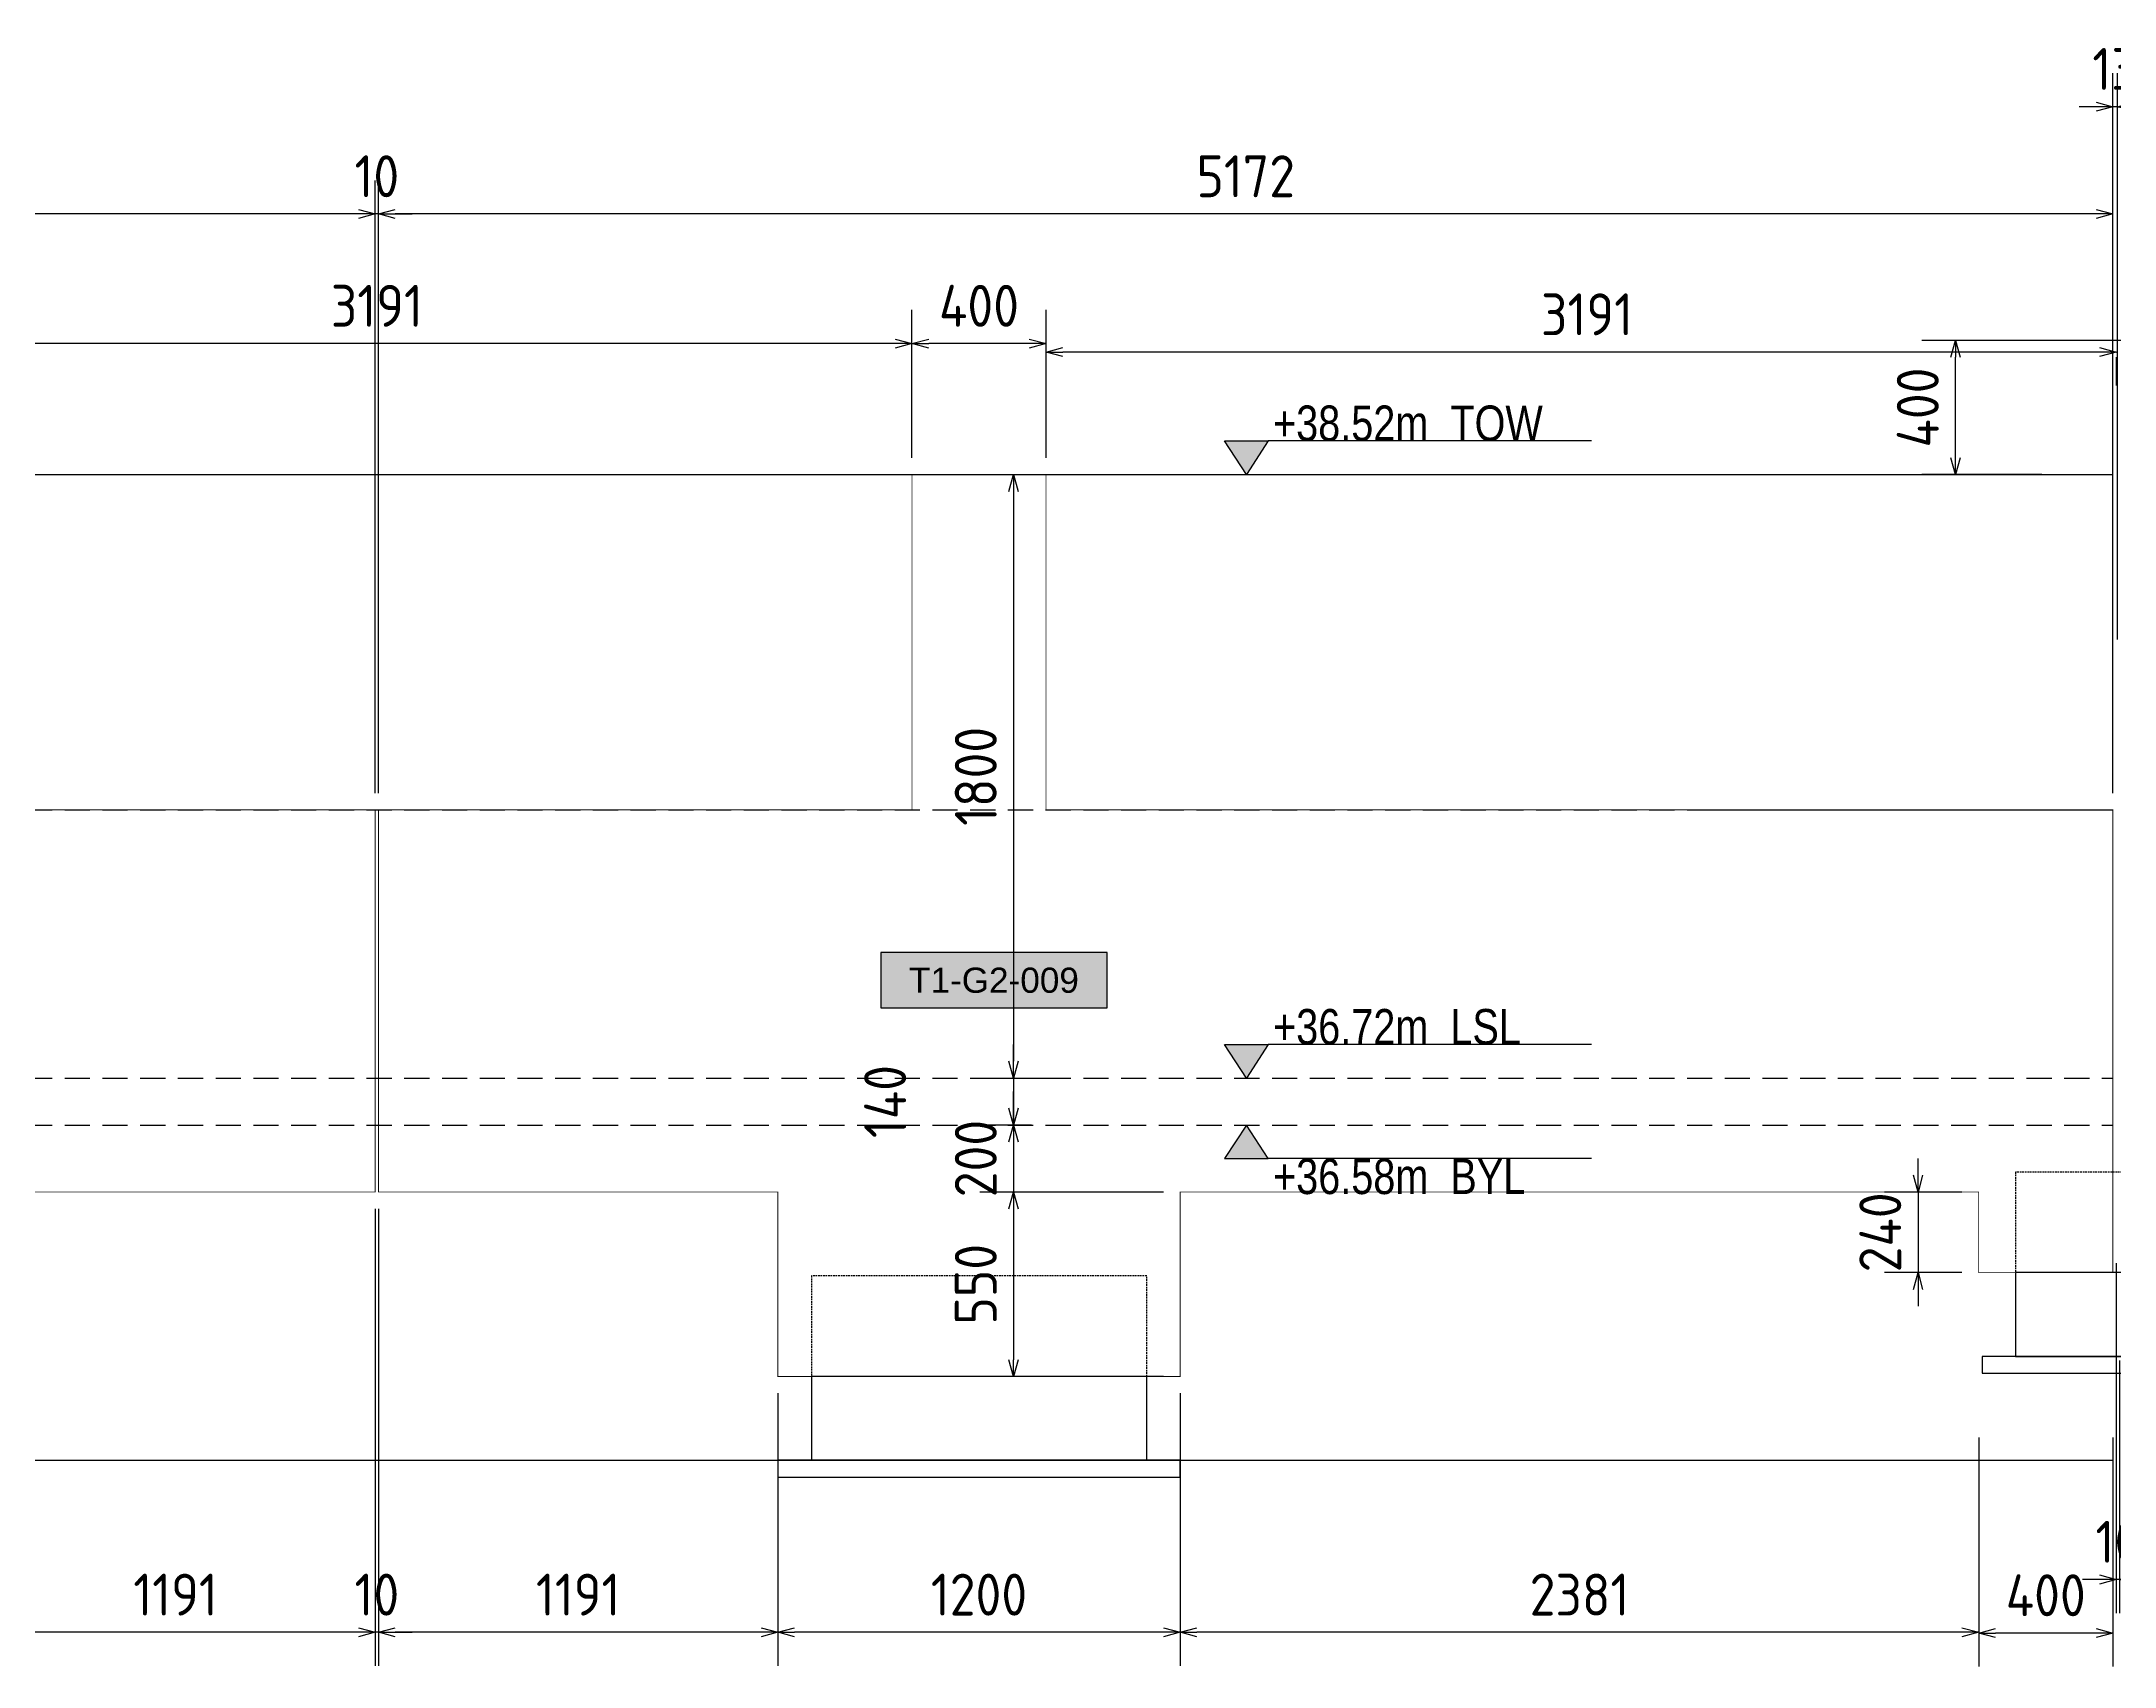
# Model space of a CAD drawing. Header units: centimetres. Extents: x -6122352 to 6876996, y -1694241 to 2592194.
# Drawn here: x 3296408 to 3302590, y 116263 to 121110 of the extents above; entities that cross this region are included whole.
import ezdxf
from ezdxf.enums import TextEntityAlignment as Align

# ---------------------------------------------------------------- set-up
doc = ezdxf.new("R2010")
doc.units = ezdxf.units.CM
doc.header["$MEASUREMENT"] = 0
doc.header["$PDMODE"] = 66
doc.header["$PDSIZE"] = 100
for name, pattern in [('23585-XR-AR-END-SETTING OUT PLAN$0$HIDDEN', [0.375, 0.25, -0.125]), ('CENTER', [2, 1.25, -0.25, 0.25, -0.25]), ('DASHED2', [0.375, 0.25, -0.125])]:
    doc.linetypes.add(name, pattern=pattern)
doc.layers.get('Defpoints').update_dxf_attribs({"color": 255, "linetype": 'CENTER'})
for name, color, linetype in [('00-MI-DIM', 7, 'Continuous'), ('@MI-TYPE-01', 30, 'Continuous'), ('@MI-TYPE-02', 6, 'Continuous'), ('JML-Dimension', 1, 'Continuous'), ('PANEL-TAGS', 7, 'Continuous'), ('SECTION', 130, 'Continuous')]:
    doc.layers.add(name, color=color, linetype=linetype)
doc.styles.add('PANELTAG_STYLE', font='arial.ttf')
doc.styles.add('Schueco-BEMSTIL', font='isocpeur.ttf', dxfattribs={"width": 0.9})
doc.styles.add('txt-Pisa-std', font='arial.ttf', dxfattribs={"width": 0.8})
doc.dimstyles.new('MI- JWC-TXT-2.5 MM', dxfattribs={"dimscale": 1.5, "dimtxt": 2.5, "dimasz": 1, "dimexe": 2, "dimexo": 1, "dimgap": 1, "dimtad": 1, "dimdec": 0, "dimdsep": 46, "dimtxsty": 'Schueco-BEMSTIL', "dimblk": 'OPEN30', "dimcen": 0, "dimdle": 2, "dimclrd": 140, "dimclre": 8, "dimclrt": 40, "dimadec": 0, "dimazin": 2, "dimtfac": 1, "dimtdec": 0, "dimtix": 1, "dimtmove": 2, "dimatfit": 3, "dimldrblk": 'OPEN', "dimfxl": 2, "dimlwd": -1, "dimlwe": -1, "dimarcsym": 0})

# ---------------------------------------------------------------- blocks, each defined once
blk = doc.blocks.new('*U1147')
at = {"layer": 'JML-Dimension'}
h = blk.add_hatch(color=10, dxfattribs=at)
h.dxf.hatch_style = 1
h.paths.add_polyline_path([(0, 0), (-1.54, 2.37), (1.54, 2.37)])
blk.add_line((24.31, 2.37), (1.54, 2.37), dxfattribs=at)
blk.add_lwpolyline([(0, 0), (-1.54, 2.37), (1.54, 2.37), (0, 0)], dxfattribs=at)
at = {"color": 5, "style": 'txt-Pisa-std', "width": 0.8}
blk.add_attdef('+0.0', text='', height=2.5, dxfattribs=at).set_placement((1.87, 2.37), align=Align.BOTTOM_LEFT)
blk = doc.blocks.new('*U1142')
at = {"layer": 'JML-Dimension'}
h = blk.add_hatch(color=10, dxfattribs=at)
h.dxf.hatch_style = 1
h.paths.add_polyline_path([(0, 0), (-1.54, 2.37), (1.54, 2.37)])
blk.add_line((24.31, 2.37), (1.54, 2.37), dxfattribs=at)
blk.add_lwpolyline([(0, 0), (-1.54, 2.37), (1.54, 2.37), (0, 0)], dxfattribs=at)
at = {"color": 5, "style": 'txt-Pisa-std', "width": 0.8}
blk.add_attdef('+0.0', text='', height=2.5, dxfattribs=at).set_placement((1.87, 2.37), align=Align.BOTTOM_LEFT)
blk = doc.blocks.new('*U1143')
at = {"layer": 'JML-Dimension'}
h = blk.add_hatch(color=10, dxfattribs=at)
h.dxf.hatch_style = 1
h.paths.add_polyline_path([(0, 0), (-1.54, 2.37), (1.54, 2.37)])
blk.add_line((24.31, 2.37), (1.54, 2.37), dxfattribs=at)
blk.add_lwpolyline([(0, 0), (-1.54, 2.37), (1.54, 2.37), (0, 0)], dxfattribs=at)
at = {"color": 5, "style": 'txt-Pisa-std', "width": 0.8}
blk.add_attdef('+0.0', text='', height=2.5, dxfattribs=at).set_placement((1.87, 2.37), align=Align.BOTTOM_LEFT)
blk = doc.blocks.new('T1-FOOTING ELEVATION')
at = {"color": 9}
blk.add_lwpolyline([(-600, -250), (600, -250), (600, -300), (-600, -300)], close=True, dxfattribs=at)
at = {"layer": '@MI-TYPE-01', "color": 114, "linetype": '23585-XR-AR-END-SETTING OUT PLAN$0$HIDDEN', "ltscale": 20, "true_color": 0x139b48}
blk.add_lwpolyline([(-500, 0), (-500, 300), (500, 300), (500, 0)], dxfattribs=at)
at = {"layer": '@MI-TYPE-01', "color": 114, "true_color": 0x139b48}
blk.add_lwpolyline([(-500, 0), (500, 0), (500, -250), (-500, -250)], close=True, dxfattribs=at)
blk = doc.blocks.new('_Open30')
at = {"color": 0, "linetype": 'ByBlock', "lineweight": -2}
for p, q in [((-1, 0.27), (0, 0)), ((0, 0), (-1, -0.27)), ((0, 0), (-1, 0))]:
    blk.add_line(p, q, dxfattribs=at)
blk = doc.blocks.new('*D1154')
at = {"layer": '@MI-TYPE-02', "color": 8, "transparency": 16777216}
for p, q in [((3303051, 120217.8), (3302015.3, 120217.8)), ((3302372.4, 119817.8), (3302015.3, 119817.8))]:
    blk.add_line(p, q, dxfattribs=at)
at = {"layer": '@MI-TYPE-02', "color": 140, "transparency": 16777216}
blk.add_line((3302115.3, 119867.8), (3302115.3, 120167.8), dxfattribs=at)
at = {"layer": 'Defpoints', "color": 0, "transparency": 16777216}
for p in [(3302115.3, 120217.8), (3303101, 120217.8), (3302422.4, 119817.8)]:
    blk.add_point(p, dxfattribs=at)
at = {"layer": '@MI-TYPE-02', "color": 140, "transparency": 16777216, "xscale": 50, "yscale": 50, "zscale": 50}
for p, rotation in [((3302115.3, 120217.8), 90), ((3302115.3, 119817.8), 270)]:
    blk.add_blockref('_Open30', p, dxfattribs=dict(at, rotation=rotation))
at = {"layer": '@MI-TYPE-02', "color": 40, "transparency": 16777216, "insert": (3302002.8, 120017.8), "char_height": 125, "attachment_point": 5, "rotation": 90, "style": 'Schueco-BEMSTIL'}
blk.add_mtext('400', dxfattribs=at)
blk = doc.blocks.new('_Open')
at = {"color": 0, "linetype": 'ByBlock', "lineweight": -2}
for p, q in [((-1, 0.2), (0, 0)), ((-1, -0.2), (0, 0)), ((0, 0), (-1, 0))]:
    blk.add_line(p, q, dxfattribs=at)
blk = doc.blocks.new('*D1185')
at = {"layer": '00-MI-DIM', "color": 8, "transparency": 16777216}
for p, q in [((3299403.4, 119867.8), (3299403.4, 120283.3)), ((3302594.5, 120167.8), (3302594.5, 120083.3))]:
    blk.add_line(p, q, dxfattribs=at)
at = {"layer": '00-MI-DIM', "color": 140, "transparency": 16777216}
blk.add_line((3302544.5, 120183.3), (3299453.4, 120183.3), dxfattribs=at)
at = {"layer": 'Defpoints', "color": 0, "transparency": 16777216}
for p in [(3299403.4, 120183.3), (3302594.5, 120217.8), (3299403.4, 119817.8)]:
    blk.add_point(p, dxfattribs=at)
at = {"layer": '00-MI-DIM', "color": 140, "transparency": 16777216, "xscale": 50, "yscale": 50, "zscale": 50, "rotation": 180}
blk.add_blockref('_Open30', (3299403.4, 120183.3), dxfattribs=at)
at = {"layer": '00-MI-DIM', "color": 140, "transparency": 16777216, "xscale": 50, "yscale": 50, "zscale": 50}
blk.add_blockref('_Open30', (3302594.5, 120183.3), dxfattribs=at)
at = {"layer": '00-MI-DIM', "color": 40, "transparency": 16777216, "insert": (3301016.5, 120295.8), "char_height": 125, "attachment_point": 5, "style": 'Schueco-BEMSTIL'}
blk.add_mtext('3191', dxfattribs=at)
blk = doc.blocks.new('*D1186')
at = {"layer": '00-MI-DIM', "color": 8, "transparency": 16777216}
for p, q in [((3299003.4, 119867.8), (3299003.4, 120308.7)), ((3299403.4, 119867.8), (3299403.4, 120308.7))]:
    blk.add_line(p, q, dxfattribs=at)
at = {"layer": '00-MI-DIM', "color": 140, "transparency": 16777216}
blk.add_line((3299353.4, 120208.7), (3299053.4, 120208.7), dxfattribs=at)
at = {"layer": 'Defpoints', "color": 0, "transparency": 16777216}
for p in [(3299003.4, 120208.7), (3299003.4, 119817.8), (3299403.4, 119817.8)]:
    blk.add_point(p, dxfattribs=at)
at = {"layer": '00-MI-DIM', "color": 140, "transparency": 16777216, "xscale": 50, "yscale": 50, "zscale": 50, "rotation": 180}
blk.add_blockref('_Open30', (3299003.4, 120208.7), dxfattribs=at)
at = {"layer": '00-MI-DIM', "color": 140, "transparency": 16777216, "xscale": 50, "yscale": 50, "zscale": 50}
blk.add_blockref('_Open30', (3299403.4, 120208.7), dxfattribs=at)
at = {"layer": '00-MI-DIM', "color": 40, "transparency": 16777216, "insert": (3299203.4, 120321.2), "char_height": 125, "attachment_point": 5, "style": 'Schueco-BEMSTIL'}
blk.add_mtext('400', dxfattribs=at)
blk = doc.blocks.new('*D1187')
at = {"layer": '00-MI-DIM', "color": 8, "transparency": 16777216}
for p, q in [((3295812.3, 119867.8), (3295812.3, 120308.7)), ((3299003.4, 119867.8), (3299003.4, 120308.7))]:
    blk.add_line(p, q, dxfattribs=at)
at = {"layer": '00-MI-DIM', "color": 140, "transparency": 16777216}
blk.add_line((3298953.4, 120208.7), (3295862.3, 120208.7), dxfattribs=at)
at = {"layer": 'Defpoints', "color": 0, "transparency": 16777216}
for p in [(3295812.3, 120208.7), (3295812.3, 119817.8), (3299003.4, 119817.8)]:
    blk.add_point(p, dxfattribs=at)
at = {"layer": '00-MI-DIM', "color": 140, "transparency": 16777216, "xscale": 50, "yscale": 50, "zscale": 50, "rotation": 180}
blk.add_blockref('_Open30', (3295812.3, 120208.7), dxfattribs=at)
at = {"layer": '00-MI-DIM', "color": 140, "transparency": 16777216, "xscale": 50, "yscale": 50, "zscale": 50}
blk.add_blockref('_Open30', (3299003.4, 120208.7), dxfattribs=at)
at = {"layer": '00-MI-DIM', "color": 40, "transparency": 16777216, "insert": (3297407.8, 120321.2), "char_height": 125, "attachment_point": 5, "style": 'Schueco-BEMSTIL'}
blk.add_mtext('3191', dxfattribs=at)
blk = doc.blocks.new('*D1200')
at = {"layer": '00-MI-DIM', "color": 8, "transparency": 16777216}
for p, q in [((3302584.5, 118867.8), (3302584.5, 121015.1)), ((3302597.9, 119325.5), (3302597.9, 121015.1))]:
    blk.add_line(p, q, dxfattribs=at)
at = {"layer": '00-MI-DIM', "color": 140, "transparency": 16777216}
for p, q in [((3302534.5, 120915.1), (3302484.5, 120915.1)), ((3302597.9, 120915.1), (3302584.5, 120915.1)), ((3302647.9, 120915.1), (3302697.9, 120915.1))]:
    blk.add_line(p, q, dxfattribs=at)
at = {"layer": 'Defpoints', "color": 0, "transparency": 16777216}
for p in [(3302584.5, 120915.1), (3302597.9, 119275.5), (3302584.5, 118817.8)]:
    blk.add_point(p, dxfattribs=at)
at = {"layer": '00-MI-DIM', "color": 140, "transparency": 16777216, "xscale": 50, "yscale": 50, "zscale": 50}
blk.add_blockref('_Open30', (3302584.5, 120915.1), dxfattribs=at)
at = {"layer": '00-MI-DIM', "color": 140, "transparency": 16777216, "xscale": 50, "yscale": 50, "zscale": 50, "rotation": 180}
blk.add_blockref('_Open30', (3302597.9, 120915.1), dxfattribs=at)
at = {"layer": '00-MI-DIM', "color": 40, "transparency": 16777216, "insert": (3302591.2, 121027.6), "char_height": 125, "attachment_point": 5, "style": 'Schueco-BEMSTIL'}
blk.add_mtext('13', dxfattribs=at)
blk = doc.blocks.new('*D1201')
at = {"layer": '00-MI-DIM', "color": 8, "transparency": 16777216}
for p, q in [((3297412.8, 118867.8), (3297412.8, 120695.1)), ((3302584.5, 118867.8), (3302584.5, 120695.1))]:
    blk.add_line(p, q, dxfattribs=at)
at = {"layer": '00-MI-DIM', "color": 140, "transparency": 16777216}
blk.add_line((3302534.5, 120595.1), (3297462.8, 120595.1), dxfattribs=at)
at = {"layer": 'Defpoints', "color": 0, "transparency": 16777216}
for p in [(3297412.8, 120595.1), (3297412.8, 118817.8), (3302584.5, 118817.8)]:
    blk.add_point(p, dxfattribs=at)
at = {"layer": '00-MI-DIM', "color": 140, "transparency": 16777216, "xscale": 50, "yscale": 50, "zscale": 50, "rotation": 180}
blk.add_blockref('_Open30', (3297412.8, 120595.1), dxfattribs=at)
at = {"layer": '00-MI-DIM', "color": 140, "transparency": 16777216, "xscale": 50, "yscale": 50, "zscale": 50}
blk.add_blockref('_Open30', (3302584.5, 120595.1), dxfattribs=at)
at = {"layer": '00-MI-DIM', "color": 40, "transparency": 16777216, "insert": (3299998.7, 120707.6), "char_height": 125, "attachment_point": 5, "style": 'Schueco-BEMSTIL'}
blk.add_mtext('5172', dxfattribs=at)
blk = doc.blocks.new('*D1202')
at = {"layer": '00-MI-DIM', "color": 8, "transparency": 16777216}
for p, q in [((3297402.8, 118867.8), (3297402.8, 120695.1)), ((3297412.8, 118867.8), (3297412.8, 120695.1))]:
    blk.add_line(p, q, dxfattribs=at)
at = {"layer": '00-MI-DIM', "color": 140, "transparency": 16777216}
for p, q in [((3297352.8, 120595.1), (3297302.8, 120595.1)), ((3297412.8, 120595.1), (3297402.8, 120595.1)), ((3297462.8, 120595.1), (3297512.8, 120595.1))]:
    blk.add_line(p, q, dxfattribs=at)
at = {"layer": 'Defpoints', "color": 0, "transparency": 16777216}
for p in [(3297402.8, 120595.1), (3297402.8, 118817.8), (3297412.8, 118817.8)]:
    blk.add_point(p, dxfattribs=at)
at = {"layer": '00-MI-DIM', "color": 140, "transparency": 16777216, "xscale": 50, "yscale": 50, "zscale": 50}
blk.add_blockref('_Open30', (3297402.8, 120595.1), dxfattribs=at)
at = {"layer": '00-MI-DIM', "color": 140, "transparency": 16777216, "xscale": 50, "yscale": 50, "zscale": 50, "rotation": 180}
blk.add_blockref('_Open30', (3297412.8, 120595.1), dxfattribs=at)
at = {"layer": '00-MI-DIM', "color": 40, "transparency": 16777216, "insert": (3297407.8, 120707.6), "char_height": 125, "attachment_point": 5, "style": 'Schueco-BEMSTIL'}
blk.add_mtext('10', dxfattribs=at)
blk = doc.blocks.new('*D1245')
at = {"layer": '00-MI-DIM', "color": 8, "transparency": 16777216}
for p, q in [((3290230.7, 118867.8), (3290230.7, 120695.1)), ((3297402.8, 118867.8), (3297402.8, 120695.1))]:
    blk.add_line(p, q, dxfattribs=at)
at = {"layer": '00-MI-DIM', "color": 140, "transparency": 16777216}
blk.add_line((3297352.8, 120595.1), (3290280.7, 120595.1), dxfattribs=at)
at = {"layer": 'Defpoints', "color": 0, "transparency": 16777216}
for p in [(3290230.7, 120595.1), (3290230.7, 118817.8), (3297402.8, 118817.8)]:
    blk.add_point(p, dxfattribs=at)
at = {"layer": '00-MI-DIM', "color": 140, "transparency": 16777216, "xscale": 50, "yscale": 50, "zscale": 50, "rotation": 180}
blk.add_blockref('_Open30', (3290230.7, 120595.1), dxfattribs=at)
at = {"layer": '00-MI-DIM', "color": 140, "transparency": 16777216, "xscale": 50, "yscale": 50, "zscale": 50}
blk.add_blockref('_Open30', (3297402.8, 120595.1), dxfattribs=at)
at = {"layer": '00-MI-DIM', "color": 40, "transparency": 16777216, "insert": (3293816.8, 120707.6), "char_height": 125, "attachment_point": 5, "style": 'Schueco-BEMSTIL'}
blk.add_mtext('7172', dxfattribs=at)
blk = doc.blocks.new('*D1263')
at = {"layer": '00-MI-DIM', "color": 8, "transparency": 16777216}
for p, q in [((3302594.5, 117465.5), (3302594.5, 116422.3)), ((3302604.5, 117175.5), (3302604.5, 116422.3))]:
    blk.add_line(p, q, dxfattribs=at)
at = {"layer": '00-MI-DIM', "color": 140, "transparency": 16777216}
for p, q in [((3302544.5, 116522.3), (3302494.5, 116522.3)), ((3302604.5, 116522.3), (3302594.5, 116522.3)), ((3302654.5, 116522.3), (3302704.5, 116522.3))]:
    blk.add_line(p, q, dxfattribs=at)
at = {"layer": 'Defpoints', "color": 0, "transparency": 16777216}
for p in [(3302594.5, 117515.5), (3302604.5, 117225.5), (3302594.5, 116522.3)]:
    blk.add_point(p, dxfattribs=at)
at = {"layer": '00-MI-DIM', "color": 140, "transparency": 16777216, "xscale": 50, "yscale": 50, "zscale": 50}
blk.add_blockref('_Open30', (3302594.5, 116522.3), dxfattribs=at)
at = {"layer": '00-MI-DIM', "color": 140, "transparency": 16777216, "xscale": 50, "yscale": 50, "zscale": 50, "rotation": 180}
blk.add_blockref('_Open30', (3302604.5, 116522.3), dxfattribs=at)
at = {"layer": '00-MI-DIM', "color": 40, "transparency": 16777216, "insert": (3302599.5, 116634.8), "char_height": 125, "attachment_point": 5, "style": 'Schueco-BEMSTIL'}
blk.add_mtext('10', dxfattribs=at)
blk = doc.blocks.new('*D1264')
at = {"layer": '00-MI-DIM', "color": 8, "transparency": 16777216}
for p, q in [((3302184.5, 116945.8), (3302184.5, 116262.7)), ((3302584.5, 116945.8), (3302584.5, 116262.7))]:
    blk.add_line(p, q, dxfattribs=at)
at = {"layer": '00-MI-DIM', "color": 140, "transparency": 16777216}
blk.add_line((3302534.5, 116362.7), (3302234.5, 116362.7), dxfattribs=at)
at = {"layer": 'Defpoints', "color": 0, "transparency": 16777216}
for p in [(3302184.5, 116995.8), (3302584.5, 116995.8), (3302184.5, 116362.7)]:
    blk.add_point(p, dxfattribs=at)
at = {"layer": '00-MI-DIM', "color": 140, "transparency": 16777216, "xscale": 50, "yscale": 50, "zscale": 50, "rotation": 180}
blk.add_blockref('_Open30', (3302184.5, 116362.7), dxfattribs=at)
at = {"layer": '00-MI-DIM', "color": 140, "transparency": 16777216, "xscale": 50, "yscale": 50, "zscale": 50}
blk.add_blockref('_Open30', (3302584.5, 116362.7), dxfattribs=at)
at = {"layer": '00-MI-DIM', "color": 40, "transparency": 16777216, "insert": (3302384.5, 116475.2), "char_height": 125, "attachment_point": 5, "style": 'Schueco-BEMSTIL'}
blk.add_mtext('400', dxfattribs=at)
blk = doc.blocks.new('*D1265')
at = {"layer": '00-MI-DIM', "color": 8, "transparency": 16777216}
for p, q in [((3299803.4, 117077.8), (3299803.4, 116264.7)), ((3302184.5, 116745.8), (3302184.5, 116264.7))]:
    blk.add_line(p, q, dxfattribs=at)
at = {"layer": '00-MI-DIM', "color": 140, "transparency": 16777216}
blk.add_line((3302134.5, 116364.7), (3299853.4, 116364.7), dxfattribs=at)
at = {"layer": 'Defpoints', "color": 0, "transparency": 16777216}
for p in [(3299803.4, 117127.8), (3302184.5, 116795.8), (3299803.4, 116364.7)]:
    blk.add_point(p, dxfattribs=at)
at = {"layer": '00-MI-DIM', "color": 140, "transparency": 16777216, "xscale": 50, "yscale": 50, "zscale": 50, "rotation": 180}
blk.add_blockref('_Open30', (3299803.4, 116364.7), dxfattribs=at)
at = {"layer": '00-MI-DIM', "color": 140, "transparency": 16777216, "xscale": 50, "yscale": 50, "zscale": 50}
blk.add_blockref('_Open30', (3302184.5, 116364.7), dxfattribs=at)
at = {"layer": '00-MI-DIM', "color": 40, "transparency": 16777216, "insert": (3300994, 116477.2), "char_height": 125, "attachment_point": 5, "style": 'Schueco-BEMSTIL'}
blk.add_mtext('2381', dxfattribs=at)
blk = doc.blocks.new('*D1266')
at = {"layer": '00-MI-DIM', "color": 8, "transparency": 16777216}
for p, q in [((3298603.4, 117077.8), (3298603.4, 116264.7)), ((3299803.4, 117077.8), (3299803.4, 116264.7))]:
    blk.add_line(p, q, dxfattribs=at)
at = {"layer": '00-MI-DIM', "color": 140, "transparency": 16777216}
blk.add_line((3299753.4, 116364.7), (3298653.4, 116364.7), dxfattribs=at)
at = {"layer": 'Defpoints', "color": 0, "transparency": 16777216}
for p in [(3298603.4, 117127.8), (3299803.4, 117127.8), (3298603.4, 116364.7)]:
    blk.add_point(p, dxfattribs=at)
at = {"layer": '00-MI-DIM', "color": 140, "transparency": 16777216, "xscale": 50, "yscale": 50, "zscale": 50, "rotation": 180}
blk.add_blockref('_Open30', (3298603.4, 116364.7), dxfattribs=at)
at = {"layer": '00-MI-DIM', "color": 140, "transparency": 16777216, "xscale": 50, "yscale": 50, "zscale": 50}
blk.add_blockref('_Open30', (3299803.4, 116364.7), dxfattribs=at)
at = {"layer": '00-MI-DIM', "color": 40, "transparency": 16777216, "insert": (3299203.4, 116477.2), "char_height": 125, "attachment_point": 5, "style": 'Schueco-BEMSTIL'}
blk.add_mtext('1200', dxfattribs=at)
blk = doc.blocks.new('*D1267')
at = {"layer": '00-MI-DIM', "color": 8, "transparency": 16777216}
for p, q in [((3297412.8, 117627.8), (3297412.8, 116264.7)), ((3298603.4, 117077.8), (3298603.4, 116264.7))]:
    blk.add_line(p, q, dxfattribs=at)
at = {"layer": '00-MI-DIM', "color": 140, "transparency": 16777216}
blk.add_line((3298553.4, 116364.7), (3297462.8, 116364.7), dxfattribs=at)
at = {"layer": 'Defpoints', "color": 0, "transparency": 16777216}
for p in [(3297412.8, 117677.8), (3298603.4, 117127.8), (3297412.8, 116364.7)]:
    blk.add_point(p, dxfattribs=at)
at = {"layer": '00-MI-DIM', "color": 140, "transparency": 16777216, "xscale": 50, "yscale": 50, "zscale": 50, "rotation": 180}
blk.add_blockref('_Open30', (3297412.8, 116364.7), dxfattribs=at)
at = {"layer": '00-MI-DIM', "color": 140, "transparency": 16777216, "xscale": 50, "yscale": 50, "zscale": 50}
blk.add_blockref('_Open30', (3298603.4, 116364.7), dxfattribs=at)
at = {"layer": '00-MI-DIM', "color": 40, "transparency": 16777216, "insert": (3298008.1, 116477.2), "char_height": 125, "attachment_point": 5, "style": 'Schueco-BEMSTIL'}
blk.add_mtext('1191', dxfattribs=at)
blk = doc.blocks.new('*D1268')
at = {"layer": '00-MI-DIM', "color": 8, "transparency": 16777216}
for p, q in [((3297402.8, 117627.8), (3297402.8, 116264.7)), ((3297412.8, 117627.8), (3297412.8, 116264.7))]:
    blk.add_line(p, q, dxfattribs=at)
at = {"layer": '00-MI-DIM', "color": 140, "transparency": 16777216}
for p, q in [((3297352.8, 116364.7), (3297302.8, 116364.7)), ((3297412.8, 116364.7), (3297402.8, 116364.7)), ((3297462.8, 116364.7), (3297512.8, 116364.7))]:
    blk.add_line(p, q, dxfattribs=at)
at = {"layer": 'Defpoints', "color": 0, "transparency": 16777216}
for p in [(3297402.8, 117677.8), (3297412.8, 117677.8), (3297402.8, 116364.7)]:
    blk.add_point(p, dxfattribs=at)
at = {"layer": '00-MI-DIM', "color": 140, "transparency": 16777216, "xscale": 50, "yscale": 50, "zscale": 50}
blk.add_blockref('_Open30', (3297402.8, 116364.7), dxfattribs=at)
at = {"layer": '00-MI-DIM', "color": 140, "transparency": 16777216, "xscale": 50, "yscale": 50, "zscale": 50, "rotation": 180}
blk.add_blockref('_Open30', (3297412.8, 116364.7), dxfattribs=at)
at = {"layer": '00-MI-DIM', "color": 40, "transparency": 16777216, "insert": (3297407.8, 116477.2), "char_height": 125, "attachment_point": 5, "style": 'Schueco-BEMSTIL'}
blk.add_mtext('10', dxfattribs=at)
blk = doc.blocks.new('*D1269')
at = {"layer": '00-MI-DIM', "color": 8, "transparency": 16777216}
for p, q in [((3297402.8, 117627.8), (3297402.8, 116264.7)), ((3296212.3, 117077.8), (3296212.3, 116264.7))]:
    blk.add_line(p, q, dxfattribs=at)
at = {"layer": '00-MI-DIM', "color": 140, "transparency": 16777216}
blk.add_line((3297352.8, 116364.7), (3296262.3, 116364.7), dxfattribs=at)
at = {"layer": 'Defpoints', "color": 0, "transparency": 16777216}
for p in [(3297402.8, 117677.8), (3296212.3, 117127.8), (3296212.3, 116364.7)]:
    blk.add_point(p, dxfattribs=at)
at = {"layer": '00-MI-DIM', "color": 140, "transparency": 16777216, "xscale": 50, "yscale": 50, "zscale": 50, "rotation": 180}
blk.add_blockref('_Open30', (3296212.3, 116364.7), dxfattribs=at)
at = {"layer": '00-MI-DIM', "color": 140, "transparency": 16777216, "xscale": 50, "yscale": 50, "zscale": 50}
blk.add_blockref('_Open30', (3297402.8, 116364.7), dxfattribs=at)
at = {"layer": '00-MI-DIM', "color": 40, "transparency": 16777216, "insert": (3296807.6, 116477.2), "char_height": 125, "attachment_point": 5, "style": 'Schueco-BEMSTIL'}
blk.add_mtext('1191', dxfattribs=at)
blk = doc.blocks.new('*D1167')
at = {"layer": '00-MI-DIM', "color": 140, "transparency": 16777216}
for p, q in [((3302003.5, 117727.8), (3302003.5, 117777.8)), ((3302003.5, 117677.8), (3302003.5, 117437.5)), ((3302003.5, 117387.5), (3302003.5, 117337.5))]:
    blk.add_line(p, q, dxfattribs=at)
at = {"layer": '00-MI-DIM', "color": 8, "transparency": 16777216}
for p, q in [((3302134.5, 117677.8), (3301903.5, 117677.8)), ((3302134.5, 117437.5), (3301903.5, 117437.5))]:
    blk.add_line(p, q, dxfattribs=at)
at = {"layer": 'Defpoints', "color": 0, "transparency": 16777216}
for p in [(3302184.5, 117677.8), (3302003.5, 117437.5), (3302184.5, 117437.5)]:
    blk.add_point(p, dxfattribs=at)
at = {"layer": '00-MI-DIM', "color": 140, "transparency": 16777216, "xscale": 50, "yscale": 50, "zscale": 50}
for p, rotation in [((3302003.5, 117677.8), 270), ((3302003.5, 117437.5), 90)]:
    blk.add_blockref('_Open30', p, dxfattribs=dict(at, rotation=rotation))
at = {"layer": '00-MI-DIM', "color": 40, "transparency": 16777216, "insert": (3301891, 117557.7), "char_height": 125, "attachment_point": 5, "rotation": 90, "style": 'Schueco-BEMSTIL'}
blk.add_mtext('240', dxfattribs=at)
blk = doc.blocks.new('PANELTAG')
at = {"layer": 'PANEL-TAGS', "color": 1}
blk.add_lwpolyline([(-13.5, -3.3), (13.5, -3.3), (13.5, 3.3), (-13.5, 3.3)], close=True, dxfattribs=at)
at = {"layer": 'PANEL-TAGS', "color": 40, "true_color": 0xffd700}
blk.add_solid([(-13.5, -3.3), (13.5, -3.3), (-13.5, 3.3), (13.5, 3.3)], dxfattribs=at)
at = {"layer": 'PANEL-TAGS', "color": 5, "style": 'PANELTAG_STYLE'}
blk.add_attdef('TAGNO', text='', height=3, dxfattribs=at).set_placement((0, 0), align=Align.CENTER)
blk = doc.blocks.new('*D4587')
at = {"color": 8, "transparency": 16777216}
for p, q in [((3299253.4, 119817.8), (3299406.3, 119817.8)), ((3299253.4, 118017.8), (3299406.3, 118017.8))]:
    blk.add_line(p, q, dxfattribs=at)
at = {"color": 140, "transparency": 16777216}
blk.add_line((3299306.3, 119767.8), (3299306.3, 118067.8), dxfattribs=at)
at = {"layer": 'Defpoints', "color": 0, "transparency": 16777216}
for p in [(3299203.4, 119817.8), (3299203.4, 118017.8), (3299306.3, 118017.8)]:
    blk.add_point(p, dxfattribs=at)
at = {"color": 140, "transparency": 16777216, "xscale": 50, "yscale": 50, "zscale": 50}
for p, rotation in [((3299306.3, 119817.8), 90), ((3299306.3, 118017.8), 270)]:
    blk.add_blockref('_Open30', p, dxfattribs=dict(at, rotation=rotation))
at = {"color": 40, "transparency": 16777216, "insert": (3299193.8, 118917.8), "char_height": 125, "attachment_point": 5, "rotation": 90, "style": 'Schueco-BEMSTIL'}
blk.add_mtext('1800', dxfattribs=at)
blk = doc.blocks.new('*D4588')
at = {"color": 140, "transparency": 16777216}
for p, q in [((3299306.3, 118067.8), (3299306.3, 118117.8)), ((3299306.3, 118017.8), (3299306.3, 117877.8)), ((3299306.3, 117827.8), (3299306.3, 117777.8))]:
    blk.add_line(p, q, dxfattribs=at)
at = {"color": 8, "transparency": 16777216}
for p, q in [((3299253.4, 118017.8), (3299406.3, 118017.8)), ((3299360.1, 117877.8), (3299206.3, 117877.8))]:
    blk.add_line(p, q, dxfattribs=at)
at = {"layer": 'Defpoints', "color": 0, "transparency": 16777216}
for p in [(3299203.4, 118017.8), (3299306.3, 117877.8), (3299410.1, 117877.8)]:
    blk.add_point(p, dxfattribs=at)
at = {"color": 140, "transparency": 16777216, "xscale": 50, "yscale": 50, "zscale": 50}
for p, rotation in [((3299306.3, 118017.8), 270), ((3299306.3, 117877.8), 90)]:
    blk.add_blockref('_Open30', p, dxfattribs=dict(at, rotation=rotation))
at = {"color": 40, "transparency": 16777216, "insert": (3298923.5, 117947.8), "char_height": 125, "attachment_point": 5, "rotation": 90, "style": 'Schueco-BEMSTIL'}
blk.add_mtext('140', dxfattribs=at)
blk = doc.blocks.new('*D4589')
at = {"color": 140, "transparency": 16777216}
for p, q in [((3299306.3, 117927.8), (3299306.3, 117977.8)), ((3299306.3, 117877.8), (3299306.3, 117677.8)), ((3299306.3, 117627.8), (3299306.3, 117577.8))]:
    blk.add_line(p, q, dxfattribs=at)
at = {"color": 8, "transparency": 16777216}
for p, q in [((3299360.1, 117877.8), (3299206.3, 117877.8)), ((3299753.4, 117677.8), (3299206.3, 117677.8))]:
    blk.add_line(p, q, dxfattribs=at)
at = {"layer": 'Defpoints', "color": 0, "transparency": 16777216}
for p in [(3299410.1, 117877.8), (3299306.3, 117677.8), (3299803.4, 117677.8)]:
    blk.add_point(p, dxfattribs=at)
at = {"color": 140, "transparency": 16777216, "xscale": 50, "yscale": 50, "zscale": 50}
for p, rotation in [((3299306.3, 117877.8), 270), ((3299306.3, 117677.8), 90)]:
    blk.add_blockref('_Open30', p, dxfattribs=dict(at, rotation=rotation))
at = {"color": 40, "transparency": 16777216, "insert": (3299193.8, 117777.8), "char_height": 125, "attachment_point": 5, "rotation": 90, "style": 'Schueco-BEMSTIL'}
blk.add_mtext('200', dxfattribs=at)
blk = doc.blocks.new('*D4590')
at = {"color": 8, "transparency": 16777216}
for p, q in [((3299753.4, 117677.8), (3299206.3, 117677.8)), ((3299753.4, 117127.8), (3299206.3, 117127.8))]:
    blk.add_line(p, q, dxfattribs=at)
at = {"color": 140, "transparency": 16777216}
blk.add_line((3299306.3, 117627.8), (3299306.3, 117177.8), dxfattribs=at)
at = {"layer": 'Defpoints', "color": 0, "transparency": 16777216}
for p in [(3299803.4, 117677.8), (3299306.3, 117127.8), (3299803.4, 117127.8)]:
    blk.add_point(p, dxfattribs=at)
at = {"color": 140, "transparency": 16777216, "xscale": 50, "yscale": 50, "zscale": 50}
for p, rotation in [((3299306.3, 117677.8), 90), ((3299306.3, 117127.8), 270)]:
    blk.add_blockref('_Open30', p, dxfattribs=dict(at, rotation=rotation))
at = {"color": 40, "transparency": 16777216, "insert": (3299193.8, 117402.8), "char_height": 125, "attachment_point": 5, "rotation": 90, "style": 'Schueco-BEMSTIL'}
blk.add_mtext('550', dxfattribs=at)

msp = doc.modelspace()

# ---------------------------------------------------------------- linework, layer by layer
at = {"color": 160, "linetype": 'DASHED2', "ltscale": 5}
for points in [[(3283989.64193, 119817.83988), (3302584.52238, 119817.83988)], [(3283989.64193, 116877.83988), (3302584.52238, 116877.83988)]]:
    msp.add_lwpolyline(points, dxfattribs=at)
at = {"color": 160, "linetype": 'DASHED2', "ltscale": 300}
for points in [[(3283989.64193, 118817.83988), (3302584.52238, 118817.83988)], [(3283989.64193, 118017.83988), (3302584.52238, 118017.83988)], [(3283989.64193, 117877.83988), (3302584.52238, 117877.83988)]]:
    msp.add_lwpolyline(points, dxfattribs=at)
at = {"layer": '@MI-TYPE-01', "color": 30}
msp.add_line((3301369.2585, 118817.83988), (3302584.52238, 118817.83988), dxfattribs=at)
at = {"layer": '@MI-TYPE-01', "color": 30, "ltscale": 20, "const_width": 2.5}
for points in [[(3297402.83623, 117677.83988), (3297402.83623, 118817.83988), (3295812.2742, 118817.83988), (3295812.2742, 119817.83988), (3295412.2742, 119817.83988), (3295412.2742, 118817.83988), (3292221.43114, 118817.83988), (3292221.43114, 119817.83988), (3291821.43114, 119817.83988), (3291821.43114, 118817.83988), (3290230.72861, 118817.83988), (3290230.72861, 117677.83988), (3291421.43114, 117677.83988), (3291421.43114, 117127.83988), (3292621.43114, 117127.83988), (3292621.43114, 117677.83988), (3295012.2742, 117677.83988), (3295012.2742, 117127.83988), (3296212.2742, 117127.83988), (3296212.2742, 117677.83988), (3297402.83623, 117677.83988)], [(3302584.58031, 117577.52842), (3302584.52238, 118817.83988), (3302584.52238, 118817.83988), (3302584.52238, 118817.83988), (3302202.11726, 118817.83988), (3302202.11726, 118817.83988), (3299403.39826, 118817.83988), (3299403.39826, 119817.83988), (3299003.39826, 119817.83988), (3299003.39826, 118817.83988), (3297412.83623, 118817.83988), (3297412.83623, 117677.83988), (3298603.39826, 117677.83988), (3298603.39826, 117127.83988), (3299803.39826, 117127.83988), (3299803.39826, 117677.83988), (3302184.52238, 117677.83988), (3302184.52238, 117437.52842), (3302584.58031, 117437.52842), (3302584.58031, 117577.52842), (3302584.58031, 117577.52842)]]:
    msp.add_lwpolyline(points, dxfattribs=at)

# ---------------------------------------------------------------- block references
at = {"layer": '@MI-TYPE-01', "color": 30, "xscale": -1}
for p in [(3302794.52238, 117437.52842), (3299203.39826, 117127.83988)]:
    msp.add_blockref('T1-FOOTING ELEVATION', p, dxfattribs=at)
at = {"layer": 'PANEL-TAGS'}
ref = msp.add_blockref('PANELTAG', (3299248.03375, 118309.75617), dxfattribs=dict(at, xscale=25, yscale=25, zscale=25))
ref.add_attrib('TAGNO', 'T1-G2-009', dxfattribs={"color": 5, "height": 75, "style": 'PANELTAG_STYLE'}).set_placement((3299248.03375, 118309.75617), align=Align.MIDDLE_CENTER)
at = {"layer": 'SECTION', "color": 6}
ref = msp.add_blockref('*U1147', (3300001.00999, 119817.83988), dxfattribs=dict(at, xscale=42.30147098076819, yscale=42.30147098076819, zscale=42.30147098076819))
ref.add_attrib('+0.0', '+38.52m  TOW', (3300080.13863, 119918.09694), dxfattribs={"layer": 'JML-Dimension', "color": 5, "height": 105.7536775, "style": 'txt-Pisa-std', "width": 0.8})
ref = msp.add_blockref('*U1142', (3300001.00999, 118017.83988), dxfattribs=dict(at, xscale=42.30147098076819, yscale=42.30147098076819, zscale=42.30147098076819))
ref.add_attrib('+0.0', '+36.72m  LSL', (3300080.13863, 118118.09694), dxfattribs={"layer": 'JML-Dimension', "color": 5, "height": 105.7536775, "style": 'txt-Pisa-std', "width": 0.8})
ref = msp.add_blockref('*U1143', (3300001.00999, 117877.83988), dxfattribs=dict(at, xscale=-42.30147098076819, yscale=42.30147098076819, zscale=42.30147098076819, rotation=180))
ref.add_attrib('+0.0', '+36.58m  BYL', (3300080.13863, 117671.90127), dxfattribs={"layer": 'JML-Dimension', "color": 5, "height": 105.7536775, "style": 'txt-Pisa-std', "width": 0.8})

# ---------------------------------------------------------------- dimensions: what is measured, and where the dimension line sits
for base, p1, p2, picture, middle in [((3299306.25309, 118017.83988), (3299203.39826, 119817.83988), (3299203.39826, 118017.83988), '*D4587', (3299193.75309, 118917.83988)), ((3299306.25309, 117677.83988), (3299410.0929, 117877.83988), (3299803.39826, 117677.83988), '*D4589', (3299193.75309, 117777.83988)), ((3299306.25309, 117127.83988), (3299803.39826, 117677.83988), (3299803.39826, 117127.83988), '*D4590', (3299193.75309, 117402.83988))]:
    dim = msp.add_linear_dim(base=base, p1=p1, p2=p2, angle=90, dimstyle='MI- JWC-TXT-2.5 MM')
    dim.commit()
    dim.dimension.update_dxf_attribs({"geometry": picture, "text_midpoint": middle})
dim = msp.add_linear_dim(base=(3299306.25309, 117877.83988), p1=(3299203.39826, 118017.83988), p2=(3299410.0929, 117877.83988), angle=90, dimstyle='MI- JWC-TXT-2.5 MM')
dim.commit()
dim.dimension.update_dxf_attribs({"geometry": '*D4588', "text_midpoint": (3298923.49476, 117947.83988), "dimtype": 160})
at = {"layer": '00-MI-DIM', "color": 30}
for base, p1, p2, picture, middle in [((3302584.52238, 120915.14361), (3302597.90445, 119275.48431), (3302584.52238, 118817.83988), '*D1200', (3302591.21341, 120915.14361)), ((3290230.72861, 120595.10943), (3297402.83623, 118817.83988), (3290230.72861, 118817.83988), '*D1245', (3293816.78242, 120595.10943)), ((3297402.83623, 120595.10943), (3297412.83623, 118817.83988), (3297402.83623, 118817.83988), '*D1202', (3297407.83623, 120595.10943)), ((3297412.83623, 120595.10943), (3302584.52238, 118817.83988), (3297412.83623, 118817.83988), '*D1201', (3299998.6793, 120595.10943)), ((3295812.2742, 120208.6527), (3299003.39826, 119817.83988), (3295812.2742, 119817.83988), '*D1187', (3297407.83623, 120208.6527)), ((3299003.39826, 120208.6527), (3299403.39826, 119817.83988), (3299003.39826, 119817.83988), '*D1186', (3299203.39826, 120208.6527)), ((3299403.39826, 120183.34181), (3302594.52238, 120217.83987), (3299403.39826, 119817.83988), '*D1185', (3301016.46032, 120183.34181)), ((3296212.2742, 116364.65185), (3297402.83623, 117677.83988), (3296212.2742, 117127.83988), '*D1269', (3296807.55522, 116364.65185)), ((3297402.83623, 116364.65185), (3297412.83623, 117677.83988), (3297402.83623, 117677.83988), '*D1268', (3297407.83623, 116364.65185)), ((3297412.83623, 116364.65185), (3298603.39826, 117127.83988), (3297412.83623, 117677.83988), '*D1267', (3298008.11725, 116364.65185)), ((3302594.50079, 116522.3404), (3302604.50079, 117225.52842), (3302594.50079, 117515.52842), '*D1263', (3302599.50079, 116522.3404)), ((3298603.39826, 116364.65185), (3299803.39826, 117127.83988), (3298603.39826, 117127.83988), '*D1266', (3299203.39826, 116364.65185)), ((3299803.39826, 116364.65185), (3302184.52238, 116795.83988), (3299803.39826, 117127.83988), '*D1265', (3300993.96032, 116364.65185))]:
    dim = msp.add_linear_dim(base=base, p1=p1, p2=p2, angle=180, dimstyle='MI- JWC-TXT-2.5 MM', dxfattribs=at)
    dim.commit()
    dim.dimension.update_dxf_attribs({"geometry": picture, "text_midpoint": middle, "dimtype": 160})
at = {"layer": '00-MI-DIM'}
dim = msp.add_linear_dim(base=(3302003.47235, 117437.52842), p1=(3302184.52238, 117677.83988), p2=(3302184.52238, 117437.52842), angle=90, dimstyle='MI- JWC-TXT-2.5 MM', dxfattribs=at)
dim.commit()
dim.dimension.update_dxf_attribs({"geometry": '*D1167', "text_midpoint": (3301890.97235, 117557.68415)})
at = {"layer": '00-MI-DIM', "color": 30}
dim = msp.add_linear_dim(base=(3302184.52238, 116362.65185), p1=(3302584.52238, 116995.83988), p2=(3302184.52238, 116995.83988), angle=180, dimstyle='MI- JWC-TXT-2.5 MM', dxfattribs=at)
dim.commit()
dim.dimension.update_dxf_attribs({"geometry": '*D1264', "text_midpoint": (3302384.52238, 116475.15185)})
at = {"layer": '@MI-TYPE-02', "color": 30}
dim = msp.add_linear_dim(base=(3302115.29134, 120217.83988), p1=(3302422.44375, 119817.83988), p2=(3303101.03628, 120217.83988), angle=90, dimstyle='MI- JWC-TXT-2.5 MM', dxfattribs=at)
dim.commit()
dim.dimension.update_dxf_attribs({"geometry": '*D1154', "text_midpoint": (3302002.79134, 120017.83988)})

doc.saveas('drawing.dxf')
